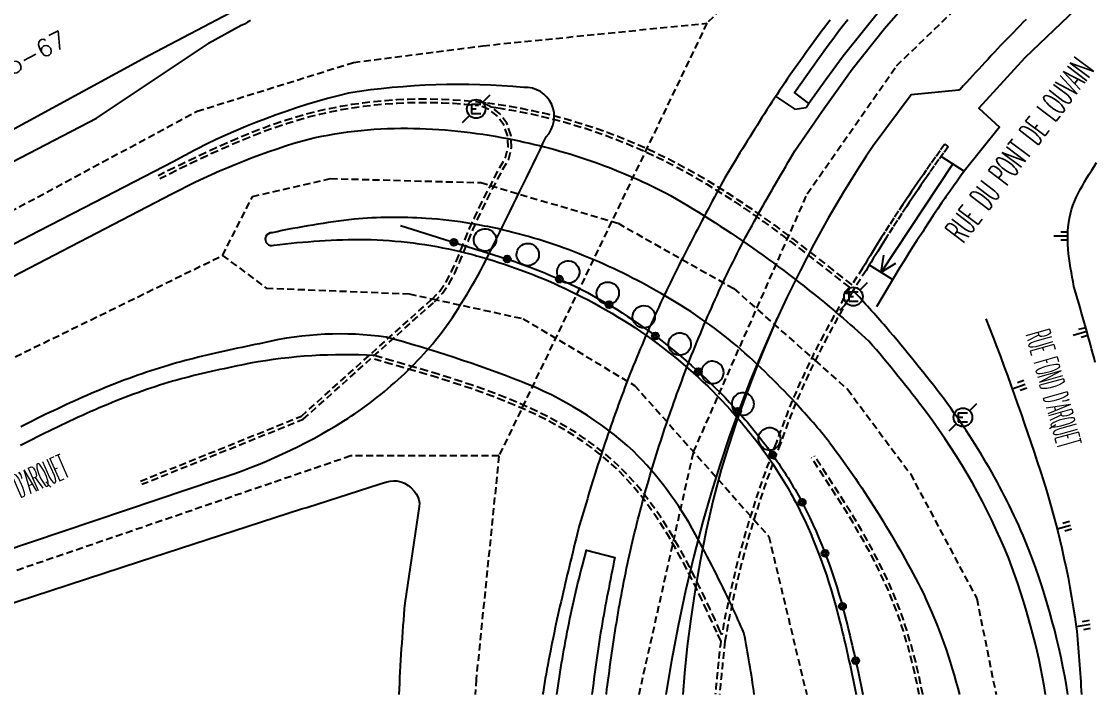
# Model space of a CAD drawing. Header units: millimetres. Extents: x 184999 to 186001, y 128999 to 130000.
# Drawn here: x 185387.5 to 185464.3, y 129000 to 129048.2 of the extents above; entities that cross this region are included whole.
import ezdxf
from ezdxf.enums import TextEntityAlignment as Align

# ---------------------------------------------------------------- set-up
doc = ezdxf.new("R2010")
doc.units = ezdxf.units.MM
doc.linetypes.add('DASHED', pattern=[0.75, 0.5, -0.25])
doc.layers.get('0').update_dxf_attribs({"linetype": 'CONTINUOUS'})
for name, color, linetype in [('W0001', 6, 'DASHED'), ('W0008', 7, 'CONTINUOUS'), ('W0100', 7, 'CONTINUOUS'), ('W0112', 1, 'DASHED'), ('W0211', 2, 'CONTINUOUS'), ('W0322', 7, 'CONTINUOUS'), ('W0471', 7, 'CONTINUOUS'), ('W0989', 7, 'CONTINUOUS'), ('W0991', 7, 'CONTINUOUS')]:
    doc.layers.add(name, color=color, linetype=linetype)
doc.styles.get("Standard").update_dxf_attribs({"font": 'romans.shx', "width": 0.85})

# ---------------------------------------------------------------- blocks, each defined once
blk = doc.blocks.new('T471')
for p, q in [((0.500001, 0.500001), (1.000002, 1.000002)), ((-0.333334, 0.333334), (-0.333334, -0.333334)), ((-0.333334, 0.333334), (0.333334, 0.333334)), ((-0.333334, 0), (0, 0)), ((-0.500001, -0.500001), (-1.000002, -1.000002)), ((-0.333334, -0.333334), (0.333334, -0.333334))]:
    blk.add_line(p, q)
blk.add_ellipse((0, 0), major_axis=(0.471405, 0.471405), ratio=1, start_param=5.497787144, end_param=11.780972451)
blk = doc.blocks.new('t211o')
at = {"color": 0, "linetype": 'Continuous'}
for p, q in [((0, 1), (0, 0)), ((-0.289, 0.5), (-0.289, 0)), ((0.289, 0.5), (0.289, 0))]:
    blk.add_line(p, q, dxfattribs=at)
blk = doc.blocks.new('t322o')
at = {"color": 0, "linetype": 'Continuous'}
for radius in [0.25, 0.15]:
    blk.add_circle((0, 0), radius, dxfattribs=at)

msp = doc.modelspace()

# ---------------------------------------------------------------- linework, layer by layer
at = {"layer": 'W0001'}
for points in [[(185478.159, 129081.268), (185457.208, 129068.616), (185436.584, 129048.057)], [(185431.724, 129000), (185435.625, 129017.371), (185443.759, 129035.836), (185450.15, 129045.01), (185460.537, 129055.043), (185484.357, 129071.534)], [(185316.215, 129000), (185324.548, 129004.074), (185338.323, 129009.175), (185347.753, 129013.573), (185400.104, 129041.755), (185411.288, 129045.244), (185420.554, 129046.443), (185436.584, 129048.057), (185421.698, 129017.078), (185411.094, 129017.076), (185373.231, 129004.095), (185360.675, 129000)], [(185401.929, 129031.434), (185404.069, 129035.647), (185409.661, 129036.936), (185420.407, 129036.644), (185421.092, 129036.441)], [(185421.092, 129036.441), (185430.226, 129033.731), (185438.51, 129029.054), (185444.321, 129023.904)], [(185351.385, 129006.698), (185401.929, 129031.434)], [(185401.929, 129031.434), (185405.06, 129029.095), (185415.285, 129028.682), (185416.936, 129028.321)], [(185416.936, 129028.321), (185423.425, 129026.905), (185431.401, 129022.131), (185439.936, 129012.525)], [(185444.321, 129023.904), (185446.641, 129021.848), (185451.136, 129015.792), (185455.884, 129006.868), (185457.268, 129000)], [(185421.698, 129017.078), (185420.071, 129001.104), (185420.009, 129000)], [(185439.936, 129012.525), (185441.008, 129011.318), (185443.717, 129000)]]:
    msp.add_lwpolyline(points, dxfattribs=at)
at = {"layer": 'W0008'}
for p, q in [((185441.498, 129042.812), (185442.868, 129041.892)), ((185442.868, 129041.892), (185443.669, 129042.028)), ((185443.669, 129042.028), (185443.873, 129042.311)), ((185453.375, 129038.498), (185454.983, 129037.468)), ((185382.228, 129027.497), (185398.305, 129035.842)), ((185449.863, 129029.712), (185448.217, 129030.74))]:
    msp.add_line(p, q, dxfattribs=at)
at = {"layer": 'W0008', "flags": 128}
for points in [[(185429.383, 129000), (185429.39, 129000.055), (185429.431, 129000.379), (185429.472, 129000.701), (185429.514, 129001.024), (185429.556, 129001.347), (185429.599, 129001.67), (185429.643, 129001.993), (185429.687, 129002.315), (185429.732, 129002.637), (185429.778, 129002.96), (185429.825, 129003.282), (185429.872, 129003.604), (185429.92, 129003.926), (185429.97, 129004.247), (185430.02, 129004.569), (185430.071, 129004.89), (185430.123, 129005.211), (185430.176, 129005.532), (185430.23, 129005.853), (185430.285, 129006.174), (185430.341, 129006.494), (185430.399, 129006.814), (185430.457, 129007.134), (185430.517, 129007.454), (185430.578, 129007.774), (185430.64, 129008.093), (185430.704, 129008.412), (185430.769, 129008.73), (185430.835, 129009.048), (185430.902, 129009.366), (185430.97, 129009.683), (185431.04, 129010), (185431.111, 129010.317), (185431.184, 129010.634), (185431.257, 129010.951), (185431.332, 129011.267), (185431.408, 129011.583), (185431.486, 129011.898), (185431.564, 129012.213), (185431.644, 129012.529), (185431.725, 129012.843), (185431.807, 129013.158), (185431.89, 129013.472), (185431.974, 129013.785), (185432.06, 129014.099), (185432.146, 129014.412), (185432.234, 129014.724), (185432.323, 129015.037), (185432.413, 129015.348), (185432.504, 129015.66), (185432.597, 129015.971), (185432.69, 129016.282), (185432.785, 129016.593), (185432.88, 129016.903), (185432.977, 129017.213), (185433.074, 129017.522), (185433.173, 129017.832), (185433.273, 129018.14), (185433.374, 129018.449), (185433.476, 129018.757), (185433.578, 129019.065), (185433.682, 129019.373), (185433.787, 129019.68), (185433.893, 129019.987), (185434, 129020.294), (185434.108, 129020.6), (185434.216, 129020.906), (185434.326, 129021.212), (185434.437, 129021.518), (185434.548, 129021.822), (185434.66, 129022.127), (185434.774, 129022.432), (185434.888, 129022.736), (185435.006, 129023.047), (185435.125, 129023.357), (185435.245, 129023.668), (185435.366, 129023.978), (185435.487, 129024.287), (185435.61, 129024.596), (185435.734, 129024.905), (185435.859, 129025.213), (185435.985, 129025.521), (185436.112, 129025.828), (185436.24, 129026.135), (185436.369, 129026.442), (185436.499, 129026.748), (185436.63, 129027.053), (185436.763, 129027.358), (185436.897, 129027.663), (185437.031, 129027.967), (185437.167, 129028.27), (185437.304, 129028.573), (185437.443, 129028.875), (185437.582, 129029.177), (185437.723, 129029.478), (185437.865, 129029.778), (185438.008, 129030.078), (185438.153, 129030.377), (185438.299, 129030.676), (185438.446, 129030.974), (185438.594, 129031.271), (185438.744, 129031.567), (185438.895, 129031.863), (185439.047, 129032.158), (185439.197, 129032.445), (185439.348, 129032.731), (185439.5, 129033.016), (185439.653, 129033.3), (185439.807, 129033.584), (185439.963, 129033.868), (185440.119, 129034.151), (185440.276, 129034.433), (185440.434, 129034.715), (185440.593, 129034.997), (185440.753, 129035.278), (185440.913, 129035.559), (185441.074, 129035.84), (185441.236, 129036.12), (185441.398, 129036.4), (185441.56, 129036.679), (185441.723, 129036.959), (185441.887, 129037.238), (185442.05, 129037.517), (185442.214, 129037.796), (185442.378, 129038.075), (185442.543, 129038.353), (185442.707, 129038.632), (185442.872, 129038.91), (185444.813, 129041.766), (185446.982, 129044.776), (185449.282, 129047.687), (185451.71, 129050.492)], [(185403.936, 129048.248), (185403.719, 129048.119), (185403.492, 129047.998), (185403.256, 129047.886), (185400.924, 129046.61)], [(185445.403, 129048.283), (185445.205, 129048.023), (185445.007, 129047.763), (185444.81, 129047.503), (185444.614, 129047.241), (185444.419, 129046.979), (185444.224, 129046.717), (185444.031, 129046.454), (185443.838, 129046.19), (185443.647, 129045.926), (185443.456, 129045.66), (185443.266, 129045.395), (185443.077, 129045.128), (185442.889, 129044.861), (185442.703, 129044.593), (185442.517, 129044.325), (185442.332, 129044.056), (185442.146, 129043.783), (185441.962, 129043.509), (185441.778, 129043.234), (185441.595, 129042.959), (185441.414, 129042.683), (185441.233, 129042.407), (185441.053, 129042.13), (185440.874, 129041.853), (185440.696, 129041.575), (185440.518, 129041.296), (185440.341, 129041.017), (185440.165, 129040.738), (185439.989, 129040.458), (185439.814, 129040.178), (185439.639, 129039.898), (185439.465, 129039.617), (185439.291, 129039.336), (185439.118, 129039.054), (185438.945, 129038.773), (185438.772, 129038.491), (185438.599, 129038.209), (185438.255, 129037.645), (185437.859, 129036.995), (185437.579, 129036.471), (185437.426, 129036.182), (185437.272, 129035.893), (185437.118, 129035.605), (185436.965, 129035.316), (185436.811, 129035.027), (185436.658, 129034.738), (185436.505, 129034.449), (185436.353, 129034.16), (185436.2, 129033.871), (185436.048, 129033.581), (185435.897, 129033.291), (185435.745, 129033.002), (185435.595, 129032.712), (185435.444, 129032.421), (185435.294, 129032.131), (185435.145, 129031.84), (185434.997, 129031.549), (185434.848, 129031.258), (185434.701, 129030.966), (185434.554, 129030.674), (185434.408, 129030.382), (185434.263, 129030.089), (185434.119, 129029.796), (185433.975, 129029.503), (185433.832, 129029.209), (185433.69, 129028.914), (185433.549, 129028.62), (185433.409, 129028.325), (185433.27, 129028.029), (185433.132, 129027.733), (185432.995, 129027.436), (185432.859, 129027.139), (185432.724, 129026.842), (185432.59, 129026.543), (185432.457, 129026.245), (185432.326, 129025.945), (185432.196, 129025.646), (185432.066, 129025.345), (185431.938, 129025.044), (185431.811, 129024.743), (185431.685, 129024.441), (185431.561, 129024.139), (185431.437, 129023.836), (185431.315, 129023.533), (185431.193, 129023.229), (185431.073, 129022.925), (185430.953, 129022.621), (185430.835, 129022.316), (185430.718, 129022.01), (185430.602, 129021.704), (185430.486, 129021.398), (185430.372, 129021.092), (185430.259, 129020.785), (185430.147, 129020.477), (185430.036, 129020.17), (185429.926, 129019.861), (185429.817, 129019.553), (185429.709, 129019.244), (185429.602, 129018.935), (185429.496, 129018.626), (185429.391, 129018.316), (185429.287, 129018.006), (185429.184, 129017.696), (185429.084, 129017.389), (185428.984, 129017.083), (185428.885, 129016.777), (185428.787, 129016.47), (185428.69, 129016.163), (185428.593, 129015.856), (185428.497, 129015.548), (185428.402, 129015.24), (185428.307, 129014.933), (185428.212, 129014.625), (185428.118, 129014.317), (185428.025, 129014.009), (185427.931, 129013.7), (185427.839, 129013.392), (185427.746, 129013.084), (185427.653, 129012.775), (185427.561, 129012.467), (185427.469, 129012.158), (185427.442, 129012.069), (185427.298, 129011.483), (185427.219, 129011.161), (185427.14, 129010.839), (185427.061, 129010.518), (185426.983, 129010.196), (185426.904, 129009.874), (185426.826, 129009.552), (185426.748, 129009.23), (185426.671, 129008.908), (185426.593, 129008.586), (185426.517, 129008.264), (185426.44, 129007.942), (185426.364, 129007.619), (185426.289, 129007.297), (185426.215, 129006.974), (185426.141, 129006.652), (185426.067, 129006.329), (185425.994, 129006.007), (185425.922, 129005.684), (185425.851, 129005.361), (185425.781, 129005.037), (185425.711, 129004.714), (185425.643, 129004.391), (185425.575, 129004.067), (185425.508, 129003.743), (185425.443, 129003.419), (185425.378, 129003.095), (185425.315, 129002.771), (185425.253, 129002.446), (185425.192, 129002.121), (185425.132, 129001.797), (185425.073, 129001.471), (185425.016, 129001.146), (185424.96, 129000.821), (185424.906, 129000.495), (185424.853, 129000.169), (185424.827, 129000)]]:
    msp.add_lwpolyline(points, dxfattribs=at)
at = {"layer": 'W0008'}
for points in [[(185463.478, 129049.527), (185459.319, 129045.581), (185456.027, 129041.97), (185457.521, 129040.603), (185454.983, 129037.468), (185454.73, 129037.105), (185454.475, 129036.743), (185454.221, 129036.38), (185453.966, 129036.019), (185453.894, 129035.918), (185453.823, 129035.818), (185453.751, 129035.718), (185453.679, 129035.617), (185453.607, 129035.517), (185453.535, 129035.417), (185453.464, 129035.316), (185453.394, 129035.214), (185453.079, 129034.749), (185452.768, 129034.28), (185452.46, 129033.81), (185452.152, 129033.339), (185452.015, 129033.129), (185451.878, 129032.919), (185451.742, 129032.708), (185451.607, 129032.497), (185451.297, 129032.015), (185450.987, 129031.532), (185450.679, 129031.048), (185450.375, 129030.561), (185448.723, 129027.761)], [(185448.95, 129048.965), (185446.334, 129045.685), (185445.089, 129043.997), (185443.873, 129042.311), (185442.841, 129043.087), (185444.588, 129045.557), (185444.769, 129045.812), (185444.952, 129046.066), (185445.136, 129046.319), (185445.322, 129046.571), (185445.508, 129046.822), (185445.696, 129047.072), (185445.885, 129047.322), (185446.074, 129047.571), (185446.265, 129047.819), (185446.457, 129048.066), (185446.649, 129048.313)], [(185459.423, 129048.328), (185459.191, 129048.096), (185458.96, 129047.863), (185458.731, 129047.63), (185458.502, 129047.395), (185458.273, 129047.16), (185458.046, 129046.924), (185457.819, 129046.687), (185457.593, 129046.45), (185457.368, 129046.211), (185457.143, 129045.973), (185456.919, 129045.733), (185456.695, 129045.493), (185456.472, 129045.253), (185456.249, 129045.013), (185456.026, 129044.772), (185455.804, 129044.531), (185455.582, 129044.289), (185455.36, 129044.047), (185455.139, 129043.806), (185454.917, 129043.564), (185454.696, 129043.322), (185454.6, 129043.274), (185451.184, 129042.939), (185448.464, 129039.288), (185447.978, 129038.543), (185447.498, 129037.795), (185447.025, 129037.042), (185446.339, 129035.954), (185445.261, 129034.105), (185444.228, 129032.23), (185443.239, 129030.332), (185442.292, 129028.413), (185441.386, 129026.471), (185440.523, 129024.509), (185439.705, 129022.529), (185438.932, 129020.53), (185438.203, 129018.515), (185437.52, 129016.484), (185436.883, 129014.438), (185436.292, 129012.378), (185435.643, 129009.905), (185435.052, 129007.418), (185434.518, 129004.918), (185434.043, 129002.406), (185433.646, 129000)], [(185329.726, 129008.745), (185334.257, 129011.058), (185340.204, 129014.093), (185343.894, 129015.988), (185349.29, 129018.76), (185350.182, 129019.218), (185360.263, 129024.395), (185363.842, 129026.232), (185371.217, 129030.017), (185375.068, 129031.994), (185377.796, 129033.41), (185392.912, 129041.256), (185400.924, 129046.61)], [(185441.612, 129026.956), (185441.222, 129026.065), (185440.763, 129024.979), (185440.317, 129023.889), (185439.884, 129022.793), (185439.261, 129021.138), (185438.672, 129019.47), (185438.119, 129017.79), (185437.604, 129016.098), (185437.022, 129013.934), (185436.523, 129011.75), (185436.091, 129009.553), (185435.708, 129007.348), (185435.417, 129005.413), (185435.178, 129003.472), (185434.985, 129001.526), (185434.866, 129000)], [(185425.838, 129000), (185425.883, 129000.303), (185425.932, 129000.625), (185425.981, 129000.948), (185426.032, 129001.27), (185426.083, 129001.592), (185426.135, 129001.914), (185426.188, 129002.236), (185426.243, 129002.558), (185426.298, 129002.879), (185426.354, 129003.201), (185426.411, 129003.522), (185426.47, 129003.842), (185426.53, 129004.163), (185426.591, 129004.483), (185426.653, 129004.803), (185426.716, 129005.123), (185426.781, 129005.443), (185426.847, 129005.762), (185426.915, 129006.081), (185426.984, 129006.399), (185427.055, 129006.717), (185427.127, 129007.035), (185427.201, 129007.353), (185427.276, 129007.67), (185427.353, 129007.986), (185427.432, 129008.302), (185427.512, 129008.618), (185427.594, 129008.933), (185427.678, 129009.248), (185427.968, 129010.324), (185429.996, 129009.809), (185429.932, 129009.494), (185429.869, 129009.178), (185429.805, 129008.863), (185429.741, 129008.548), (185429.678, 129008.232), (185429.615, 129007.917), (185429.553, 129007.601), (185429.491, 129007.286), (185429.43, 129006.97), (185429.37, 129006.654), (185429.31, 129006.338), (185429.252, 129006.022), (185429.194, 129005.705), (185429.138, 129005.389), (185429.082, 129005.072), (185429.028, 129004.755), (185428.973, 129004.427), (185428.92, 129004.099), (185428.868, 129003.771), (185428.817, 129003.442), (185428.768, 129003.114), (185428.719, 129002.785), (185428.672, 129002.456), (185428.626, 129002.126), (185428.582, 129001.797), (185428.538, 129001.467), (185428.495, 129001.137), (185428.454, 129000.807), (185428.413, 129000.477), (185428.373, 129000.147), (185428.356, 129000)]]:
    msp.add_lwpolyline(points, dxfattribs=at)
at = {"layer": 'W0008', "flags": 128}
for points in [[(185354.457, 129000), (185363.183, 129002.845), (185369.281, 129004.853), (185386.149, 129010.224), (185401.561, 129015.407, 0.0613), (185410.611, 129019.587, 0.0449), (185414.729, 129022.767, 0.0516), (185418.15, 129026.656, 0.0374), (185421.285, 129032.134, 0.0047), (185425.081, 129039.927, 0.6781), (185423.475, 129043.46, 0.061), (185410.944, 129043.057, 0.0601), (185399.387, 129038.693)], [(185398.305, 129035.842, -0.0492), (185407.638, 129039.645, -0.0651), (185415.15, 129040.534, -0.04585), (185422.326, 129039.799, -0.04585)], [(185422.326, 129039.799, -0.002944), (185422.781, 129039.707, -0.0349), (185428.555, 129038.108, -0.0376), (185433.984, 129035.717, -0.045082), (185446.048, 129027.167)], [(185419.755, 129033.703, 0.023822), (185416.478, 129034.084, 0.0409), (185411.332, 129034.017, 0.0249), (185405.467, 129033.053, 1.2569), (185405.616, 129032.176, -0.0291), (185412.138, 129032.583, -0.05271), (185418.929, 129031.711)], [(185442.937, 129020.85, 0.028467), (185438.415, 129025.211, 0.0439), (185432.949, 129028.909, 0.0343), (185427.43, 129031.552, 0.04), (185421.587, 129033.349, 0.013466), (185419.755, 129033.703)], [(185418.929, 129031.711, -0.012348), (185420.484, 129031.301, -0.0432), (185426.77, 129028.907, -0.0509), (185433.395, 129024.852, -0.0526), (185438.913, 129019.641, -0.030584), (185441.286, 129016.518, -0.027712)], [(185462.404, 129000, 0.052285), (185459.637, 129010.307, 0.0348), (185456.955, 129015.909, 0.0306), (185453.565, 129021.117, 0.0156), (185449.376, 129026.312, 0.008702), (185447.04, 129028.927)], [(185446.048, 129027.167, -0.008605), (185448.167, 129025.295)], [(185413.643, 129025.579, 0.093143), (185404.877, 129025.18), (185404.563, 129025.115), (185404.249, 129025.05), (185403.935, 129024.984), (185403.622, 129024.918), (185403.308, 129024.852), (185402.995, 129024.785), (185402.682, 129024.718), (185402.369, 129024.649), (185402.056, 129024.58), (185401.744, 129024.511), (185401.432, 129024.439), (185401.12, 129024.367), (185400.809, 129024.294), (185400.498, 129024.219), (185400.187, 129024.143), (185399.877, 129024.065), (185399.568, 129023.986), (185399.258, 129023.904), (185398.95, 129023.821), (185398.642, 129023.736), (185398.335, 129023.649), (185398.028, 129023.56), (185397.723, 129023.468), (185397.411, 129023.372), (185397.1, 129023.273), (185396.79, 129023.172), (185396.481, 129023.069), (185396.172, 129022.963), (185395.864, 129022.856), (185395.557, 129022.746), (185395.25, 129022.634), (185394.945, 129022.52), (185394.639, 129022.404), (185394.335, 129022.285), (185394.031, 129022.166), (185393.728, 129022.044), (185393.425, 129021.92), (185393.123, 129021.795), (185392.821, 129021.668), (185392.521, 129021.539), (185392.22, 129021.409), (185391.921, 129021.278), (185391.622, 129021.145), (185391.323, 129021.011), (185391.025, 129020.875), (185390.727, 129020.738), (185390.43, 129020.6), (185390.134, 129020.461), (185389.838, 129020.32), (185389.543, 129020.179), (185389.248, 129020.036), (185388.953, 129019.893), (185388.659, 129019.749), (185388.366, 129019.604), (185388.073, 129019.458), (185387.78, 129019.312), (185387.488, 129019.165)], [(185438.35, 129006.352, 0.015744), (185435.761, 129011.468, 0.0724), (185431.317, 129017.433, 0.0935), (185423.276, 129022.398, 0.027), (185413.643, 129025.579)], [(185460.806, 129000, 0.051919), (185458.168, 129009.727, 0.065), (185452.294, 129020.178, 0.0158), (185448.167, 129025.295)], [(185445.358, 129018.051, 0.016762), (185442.937, 129020.85, 0.016762)], [(185445.358, 129018.051, -0.0432), (185452.07, 129007.227, -0.046748), (185454.645, 129000, -0.0221)], [(185441.286, 129016.518, -0.028265), (185443.125, 129013.393, -0.0538), (185446.004, 129005.562, -0.011694), (185447.26, 129000, -0.011694)]]:
    msp.add_lwpolyline(points, format="xyb", dxfattribs=at)
at = {"layer": 'W0008'}
for points in [[(185382.228, 129027.497), (185351.445, 129011.68, -1), (185350.56, 129013.504), (185371.173, 129024.035), (185373.614, 129025.351), (185379.056, 129028.146), (185380.205, 129028.741), (185388.792, 129033.186), (185392.03, 129034.863), (185392.815, 129035.27), (185398.393, 129038.163), (185399.221, 129038.608), (185399.387, 129038.693)], [(185412.787, 129024.264, 0.059507), (185403.899, 129023.712), (185403.589, 129023.648), (185403.278, 129023.584), (185402.968, 129023.52), (185402.658, 129023.456), (185402.348, 129023.39), (185402.038, 129023.324), (185401.729, 129023.257), (185401.419, 129023.189), (185401.111, 129023.12), (185400.802, 129023.05), (185400.494, 129022.978), (185400.187, 129022.904), (185399.88, 129022.829), (185399.573, 129022.752), (185399.267, 129022.673), (185398.962, 129022.591), (185398.658, 129022.507), (185398.354, 129022.421), (185398.039, 129022.328), (185397.726, 129022.233), (185397.413, 129022.135), (185397.1, 129022.035), (185396.789, 129021.931), (185396.478, 129021.826), (185396.169, 129021.717), (185395.86, 129021.607), (185395.551, 129021.494), (185395.244, 129021.379), (185394.937, 129021.261), (185394.63, 129021.142), (185394.325, 129021.021), (185394.02, 129020.897), (185393.716, 129020.772), (185393.413, 129020.645), (185393.11, 129020.516), (185392.808, 129020.385), (185392.506, 129020.253), (185392.205, 129020.119), (185391.905, 129019.984), (185391.605, 129019.847), (185391.306, 129019.708), (185391.007, 129019.569), (185390.709, 129019.428), (185390.411, 129019.287), (185390.114, 129019.144), (185389.818, 129019), (185389.522, 129018.855), (185389.226, 129018.709), (185388.931, 129018.562), (185388.637, 129018.415), (185388.342, 129018.267), (185388.049, 129018.118), (185387.756, 129017.969), (185387.463, 129017.819)], [(185366.869, 129000), (185395.997, 129009.512), (185407.579, 129013.282), (185407.961, 129013.401), (185413.209, 129015.091), (185413.443, 129015.164), (185413.681, 129015.227), (185413.923, 129015.273), (185414.165, 129015.296), (185414.406, 129015.287), (185414.684, 129015.23), (185414.951, 129015.124), (185415.203, 129014.974), (185415.433, 129014.787), (185415.636, 129014.565), (185415.777, 129014.365), (185415.891, 129014.151), (185415.97, 129013.927), (185416.009, 129013.698), (185416, 129013.468), (185414.961, 129006.541, 0.010127), (185414.539, 129000, 0.010127)], [(185439.967, 129000, 0.014389), (185439.23, 129004.409, 0.005854), (185438.35, 129006.352)]]:
    msp.add_lwpolyline(points, format="xyb", dxfattribs=at)
at = {"layer": 'W0100'}
for p, q in [((185396.722, 129045.792), (185402.951, 129049.071)), ((185383.626, 129038.654), (185396.722, 129045.792)), ((185454.179, 129037.983), (185449.04, 129030.226)), ((185449.04, 129030.226), (185449.24, 129031.455)), ((185449.04, 129030.226), (185450.093, 129030.89))]:
    msp.add_line(p, q, dxfattribs=at)
at = {"layer": 'W0100', "flags": 128}
for points in [[(185419.945, 129032.806, -1), (185421.459, 129032.287)], [(185421.459, 129032.287, -1), (185419.945, 129032.806)], [(185424.498, 129031.179, -1), (185423.029, 129031.813)], [(185423.029, 129031.813, -1), (185424.498, 129031.179)], [(185425.954, 129030.622, -1), (185427.365, 129029.867)], [(185427.365, 129029.867, -1), (185425.954, 129030.622)], [(185428.819, 129029.169, -1), (185430.158, 129028.292)], [(185430.158, 129028.292, -1), (185428.819, 129029.169)], [(185432.731, 129026.607, -1), (185431.392, 129027.484)], [(185431.392, 129027.484, -1), (185432.731, 129026.607)], [(185435.238, 129024.565, -1), (185434.027, 129025.611)], [(185434.027, 129025.611, -1), (185435.238, 129024.565)], [(185436.426, 129023.636, 1), (185437.535, 129022.482)], [(185437.535, 129022.482, 1), (185436.426, 129023.636)], [(185438.665, 129021.434, 1), (185439.639, 129020.164)], [(185439.639, 129020.164, 1), (185438.665, 129021.434)], [(185440.426, 129017.825, -1), (185441.695, 129018.799)], [(185440.426, 129017.825, 1), (185441.695, 129018.799)]]:
    msp.add_lwpolyline(points, format="xyb", dxfattribs=at)
at = {"layer": 'W0112'}
msp.add_line((185453.594, 129039.387), (185453.837, 129039.211), dxfattribs=at)
for points in [[(185397.324, 129037.166), (185398.069, 129037.532), (185398.815, 129037.897), (185399.562, 129038.259), (185400.311, 129038.617), (185401.062, 129038.968), (185401.816, 129039.312), (185402.574, 129039.646), (185403.336, 129039.969), (185404.102, 129040.28), (185404.874, 129040.576), (185405.65, 129040.857), (185406.433, 129041.121), (185407.223, 129041.365), (185408.019, 129041.589), (185408.799, 129041.785), (185409.585, 129041.96), (185410.377, 129042.115), (185411.173, 129042.249), (185411.974, 129042.363), (185412.778, 129042.457), (185413.585, 129042.531), (185414.395, 129042.586), (185415.206, 129042.621), (185416.019, 129042.638), (185416.833, 129042.635), (185417.647, 129042.614), (185418.46, 129042.574), (185419.272, 129042.516), (185420.083, 129042.441), (185420.302, 129042.415)], [(185396.061, 129015.282), (185407.571, 129019.926), (185416.906, 129028.289), (185417.463, 129028.882), (185417.926, 129029.55), (185418.317, 129030.275), (185418.658, 129031.038), (185418.973, 129031.822), (185419.284, 129032.607), (185419.606, 129033.371), (185419.943, 129034.121), (185420.293, 129034.858), (185420.654, 129035.586), (185421.022, 129036.306), (185421.395, 129037.022), (185421.771, 129037.735), (185422.171, 129038.431), (185422.358, 129039.213), (185422.314, 129040.015), (185422.045, 129040.772), (185421.571, 129041.42), (185420.933, 129041.908), (185420.243, 129042.171)], [(185396.154, 129015.05), (185407.705, 129019.71), (185417.081, 129028.11), (185417.658, 129028.724), (185418.139, 129029.419), (185418.541, 129030.164), (185418.889, 129030.941), (185419.206, 129031.729), (185419.516, 129032.512), (185419.835, 129033.271), (185420.17, 129034.016), (185420.518, 129034.749), (185420.877, 129035.474), (185421.244, 129036.192), (185421.616, 129036.906), (185421.99, 129037.614), (185422.406, 129038.338), (185422.609, 129039.19), (185422.562, 129040.065), (185422.268, 129040.89), (185421.752, 129041.597), (185421.055, 129042.129), (185420.302, 129042.415)], [(185397.435, 129036.942), (185398.179, 129037.308), (185398.924, 129037.673), (185399.67, 129038.034), (185400.417, 129038.391), (185401.167, 129038.741), (185401.919, 129039.083), (185402.673, 129039.416), (185403.432, 129039.738), (185404.194, 129040.047), (185404.961, 129040.342), (185405.733, 129040.621), (185406.51, 129040.883), (185407.293, 129041.125), (185408.083, 129041.347), (185408.857, 129041.542), (185409.637, 129041.716), (185410.422, 129041.869), (185411.212, 129042.002), (185412.006, 129042.115), (185412.804, 129042.208), (185413.605, 129042.282), (185414.409, 129042.336), (185415.214, 129042.371), (185416.021, 129042.387), (185416.829, 129042.385), (185417.637, 129042.364), (185418.445, 129042.325), (185419.252, 129042.267), (185420.057, 129042.192), (185420.243, 129042.171)], [(185420.302, 129042.415), (185420.892, 129042.347), (185421.698, 129042.237), (185422.492, 129042.11), (185423.283, 129041.966), (185424.07, 129041.806), (185424.854, 129041.63), (185425.633, 129041.438), (185426.407, 129041.231), (185427.176, 129041.007), (185427.941, 129040.769), (185428.7, 129040.515), (185429.453, 129040.247), (185430.201, 129039.964), (185430.942, 129039.666), (185431.677, 129039.355), (185432.405, 129039.029), (185433.126, 129038.69), (185433.84, 129038.338), (185434.547, 129037.972), (185435.261, 129037.584), (185435.967, 129037.184), (185436.666, 129036.772), (185437.358, 129036.349), (185438.043, 129035.915), (185438.722, 129035.471), (185439.396, 129035.018), (185440.064, 129034.557), (185440.727, 129034.088), (185441.385, 129033.612), (185442.04, 129033.13), (185442.691, 129032.642), (185443.339, 129032.149), (185443.984, 129031.653), (185444.627, 129031.153), (185445.267, 129030.65), (185445.907, 129030.145), (185446.545, 129029.639), (185446.94, 129029.325)], [(185421.145, 129042.06), (185421.661, 129041.989), (185422.45, 129041.863), (185423.236, 129041.721), (185424.018, 129041.562), (185424.796, 129041.387), (185425.57, 129041.196), (185426.34, 129040.99), (185427.104, 129040.768), (185427.864, 129040.531), (185428.618, 129040.279), (185429.367, 129040.012), (185430.11, 129039.731), (185430.847, 129039.435), (185431.577, 129039.125), (185432.301, 129038.802), (185433.018, 129038.465), (185433.727, 129038.114), (185434.429, 129037.751), (185435.14, 129037.366), (185435.842, 129036.968), (185436.538, 129036.558), (185437.226, 129036.137), (185437.908, 129035.705), (185438.584, 129035.263), (185439.255, 129034.812), (185439.921, 129034.352), (185440.582, 129033.885), (185441.238, 129033.41), (185441.891, 129032.929), (185442.54, 129032.443), (185443.187, 129031.951), (185443.831, 129031.455), (185444.473, 129030.956), (185445.113, 129030.453), (185445.752, 129029.949), (185446.389, 129029.443), (185446.804, 129029.114)], [(185453.594, 129039.387), (185453.262, 129038.927), (185452.931, 129038.466), (185452.603, 129038.003), (185452.276, 129037.538), (185452.065, 129037.235), (185451.854, 129036.932), (185451.645, 129036.627), (185451.436, 129036.322), (185451.226, 129036.013), (185451.017, 129035.704), (185450.808, 129035.394), (185450.601, 129035.083), (185450.275, 129034.59), (185449.951, 129034.096), (185449.629, 129033.6), (185449.31, 129033.103), (185449.19, 129032.916), (185449.072, 129032.729), (185448.954, 129032.542), (185448.836, 129032.354), (185448.689, 129032.119), (185448.542, 129031.883), (185448.396, 129031.647), (185448.251, 129031.41), (185448.07, 129031.112), (185447.889, 129030.814), (185447.712, 129030.52), (185446.94, 129029.325)], [(185437.643, 129004.277), (185437.512, 129004.568), (185437.159, 129005.342), (185436.804, 129006.115), (185436.445, 129006.882), (185436.08, 129007.644), (185435.709, 129008.399), (185435.331, 129009.144), (185434.943, 129009.88), (185434.545, 129010.604), (185434.135, 129011.314), (185433.712, 129012.011), (185433.274, 129012.691), (185432.822, 129013.353), (185432.352, 129013.997), (185431.864, 129014.62), (185431.356, 129015.221), (185430.828, 129015.799), (185430.277, 129016.352), (185429.704, 129016.879), (185429.109, 129017.38), (185428.492, 129017.858), (185427.854, 129018.313), (185427.197, 129018.746), (185426.522, 129019.159), (185425.83, 129019.553), (185425.121, 129019.928), (185424.397, 129020.285), (185423.659, 129020.627), (185422.908, 129020.954), (185422.144, 129021.268), (185421.37, 129021.568), (185420.585, 129021.858), (185419.791, 129022.137), (185418.988, 129022.407), (185418.179, 129022.669), (185417.364, 129022.924), (185416.543, 129023.173), (185415.718, 129023.418), (185414.891, 129023.66), (185414.061, 129023.899), (185412.787, 129024.264)], [(185437.567, 129003.839), (185437.284, 129004.464), (185436.932, 129005.238), (185436.577, 129006.009), (185436.219, 129006.775), (185435.855, 129007.535), (185435.486, 129008.287), (185435.109, 129009.029), (185434.723, 129009.761), (185434.327, 129010.481), (185433.92, 129011.187), (185433.5, 129011.878), (185433.066, 129012.553), (185432.617, 129013.209), (185432.152, 129013.846), (185431.67, 129014.462), (185431.168, 129015.056), (185430.647, 129015.626), (185430.104, 129016.171), (185429.539, 129016.691), (185428.951, 129017.186), (185428.342, 129017.658), (185427.713, 129018.107), (185427.063, 129018.535), (185426.395, 129018.944), (185425.71, 129019.333), (185425.008, 129019.705), (185424.29, 129020.06), (185423.557, 129020.399), (185422.811, 129020.724), (185422.052, 129021.036), (185421.281, 129021.335), (185420.5, 129021.623), (185419.709, 129021.901), (185418.91, 129022.169), (185418.103, 129022.431), (185417.29, 129022.685), (185416.471, 129022.934), (185415.648, 129023.178), (185414.821, 129023.42), (185413.992, 129023.659), (185412.567, 129024.067)], [(185451.767, 129000), (185451.617, 129000.749), (185451.451, 129001.515), (185451.271, 129002.276), (185451.076, 129003.033), (185450.867, 129003.784), (185450.641, 129004.529), (185450.399, 129005.267), (185450.139, 129005.998), (185449.861, 129006.72), (185449.563, 129007.438), (185449.246, 129008.148), (185448.913, 129008.851), (185448.564, 129009.548), (185448.2, 129010.239), (185447.824, 129010.925), (185447.435, 129011.606), (185447.036, 129012.283), (185446.628, 129012.956), (185446.212, 129013.626), (185445.788, 129014.294), (185445.36, 129014.959), (185444.927, 129015.624), (185444.492, 129016.288), (185444.055, 129016.951)], [(185452.021, 129000), (185452.016, 129000.027), (185451.862, 129000.8), (185451.695, 129001.57), (185451.514, 129002.336), (185451.318, 129003.097), (185451.107, 129003.854), (185450.88, 129004.604), (185450.635, 129005.348), (185450.374, 129006.084), (185450.093, 129006.813), (185449.792, 129007.537), (185449.473, 129008.253), (185449.138, 129008.961), (185448.786, 129009.662), (185448.421, 129010.357), (185448.042, 129011.047), (185447.652, 129011.731), (185447.251, 129012.411), (185446.841, 129013.087), (185446.423, 129013.759), (185445.999, 129014.428), (185445.57, 129015.095), (185445.137, 129015.761), (185444.701, 129016.425), (185444.264, 129017.089)]]:
    msp.add_lwpolyline(points, dxfattribs=at)
for points in [[(185453.837, 129039.211), (185453.505, 129038.752), (185453.175, 129038.292), (185452.848, 129037.83), (185452.522, 129037.366), (185452.311, 129037.064), (185452.101, 129036.761), (185451.892, 129036.457), (185451.684, 129036.153), (185451.474, 129035.845), (185451.265, 129035.536), (185451.058, 129035.227), (185450.851, 129034.917), (185450.525, 129034.425), (185450.202, 129033.932), (185449.881, 129033.437), (185449.562, 129032.941), (185449.444, 129032.755), (185449.325, 129032.569), (185449.207, 129032.382), (185449.09, 129032.195), (185448.943, 129031.96), (185448.797, 129031.725), (185448.652, 129031.49), (185448.507, 129031.254), (185448.326, 129030.957), (185448.146, 129030.659), (185447.967, 129030.361), (185447.04, 129028.927, 0.0079), (185445.207, 129025.619, 0.04067), (185441.841, 129017.962, 0.052052), (185437.863, 129003.791, 0.004324), (185437.482, 129000, 0.004324)], [(185446.804, 129029.114), (185446.784, 129029.083, 0.007915), (185444.943, 129025.761, 0.040633), (185441.559, 129018.067, 0.050474), (185437.643, 129004.277, 0.050474)], [(185437.567, 129003.839, 0.000022), (185437.566, 129003.833, 0.004366), (185437.181, 129000, 0.004366)]]:
    msp.add_lwpolyline(points, format="xyb", dxfattribs=at)
at = {"layer": 'W0211'}
msp.add_lwpolyline([(185464.356, 129023.779), (185464.272, 129024.1), (185464.187, 129024.421), (185464.101, 129024.742), (185464.014, 129025.062), (185463.927, 129025.382), (185463.838, 129025.702), (185463.749, 129026.022), (185463.659, 129026.341), (185463.568, 129026.661), (185463.478, 129026.98), (185463.386, 129027.299), (185463.294, 129027.618), (185463.202, 129027.938), (185463.11, 129028.257), (185463.017, 129028.576), (185462.925, 129028.895), (185462.832, 129029.214), (185462.77, 129029.549), (185462.709, 129029.884), (185462.65, 129030.219), (185462.594, 129030.553), (185462.543, 129030.886), (185462.497, 129031.218), (185462.458, 129031.548), (185462.427, 129031.877), (185462.404, 129032.203), (185462.391, 129032.528), (185462.389, 129032.85), (185462.399, 129033.17), (185462.423, 129033.486), (185462.46, 129033.8), (185462.513, 129034.11), (185462.582, 129034.416), (185462.666, 129034.711), (185462.766, 129035.003), (185462.879, 129035.292), (185463.004, 129035.577), (185463.14, 129035.861), (185463.286, 129036.142), (185463.44, 129036.421), (185463.6, 129036.699), (185463.766, 129036.976), (185463.935, 129037.252), (185464.107, 129037.527), (185464.28, 129037.802), (185464.452, 129038.076)], dxfattribs=at)
at = {"layer": 'W0211', "flags": 128}
msp.add_lwpolyline([(185456.54, 129026.901, -0.0143), (185460.437, 129015.978, -0.0442), (185463.001, 129004.847, -0.0123), (185463.373, 129000)], format="xyb", dxfattribs=at)
at = {"layer": 'W0322', "flags": 128}
for points in [[(185414.661, 129033.577), (185419.113, 129032.173, -0.0371)], [(185419.113, 129032.173), (185421.338, 129031.472, -0.0371), (185427.182, 129029.204, -0.0534), (185433.61, 129025.108, -0.0469), (185439.171, 129019.838, -0.028287), (185441.442, 129016.935, -0.0556)], [(185441.442, 129016.935, -0.029963), (185443.474, 129013.601, -0.0556), (185446.451, 129005.655, -0.01193), (185447.742, 129000)]]:
    msp.add_lwpolyline(points, format="xyb", dxfattribs=at)

# ---------------------------------------------------------------- block references
at = {"layer": 'W0211'}
for p, rotation in [((185462.389, 129032.843), 90.33797180574078), ((185463.753, 129026.005), 105.5897175254588), ((185459.357, 129022.225), 109.8718713258727), ((185462.59, 129012.134), 105.8592050599139), ((185463.985, 129005.028), 98.73133837993367)]:
    msp.add_blockref('t211o', p, dxfattribs=dict(at, rotation=rotation))
at = {"layer": 'W0322'}
for p, rotation in [((185418.476, 129032.374), 342.5022398052796), ((185422.29, 129031.169), 341.6888504763355), ((185426.023, 129029.735), 336.2707422182296), ((185429.575, 129027.901), 329.24436275729), ((185432.891, 129025.668), 322.8399780471041), ((185435.967, 129023.113), 317.5855187790171), ((185438.783, 129020.275), 311.9860467532913), ((185441.286, 129017.158), 305.2685131506066), ((185443.39, 129013.758), 298.2390316906815), ((185445.03, 129010.112), 291.1837159575728), ((185446.278, 129006.314), 285.1952704672649), ((185447.222, 129002.427), 282.6631784539445)]:
    msp.add_blockref('t322o', p, dxfattribs=dict(at, rotation=rotation))
at = {"layer": 'W0471'}
for p in [(185420.072, 129041.919), (185447.058, 129028.486), (185454.892, 129019.844)]:
    msp.add_blockref('T471', p, dxfattribs=at)

# ---------------------------------------------------------------- texts
at = {"layer": 'W0989'}
for s, rotation, width, p in [('RUE DU PONT DE LOUVAIN', 52.93175, 0.5, (185458.938, 129039.002)), ("RUE FOND D'ARQUET", 285.65234, 0.35, (185461.293, 129021.868)), ("RUE FOND D'ARQUET", 23.84923, 0.35, (185386.8, 129014.629))]:
    msp.add_text(s, height=1.75, rotation=rotation, dxfattribs=dict(at, width=width)).set_placement(p, align=Align.MIDDLE)
at = {"layer": 'W0991'}
msp.add_text('65-67', height=1.25, rotation=28.32899, dxfattribs=at).set_placement((185388.1, 129045.699), align=Align.MIDDLE)

doc.saveas('drawing.dxf')
